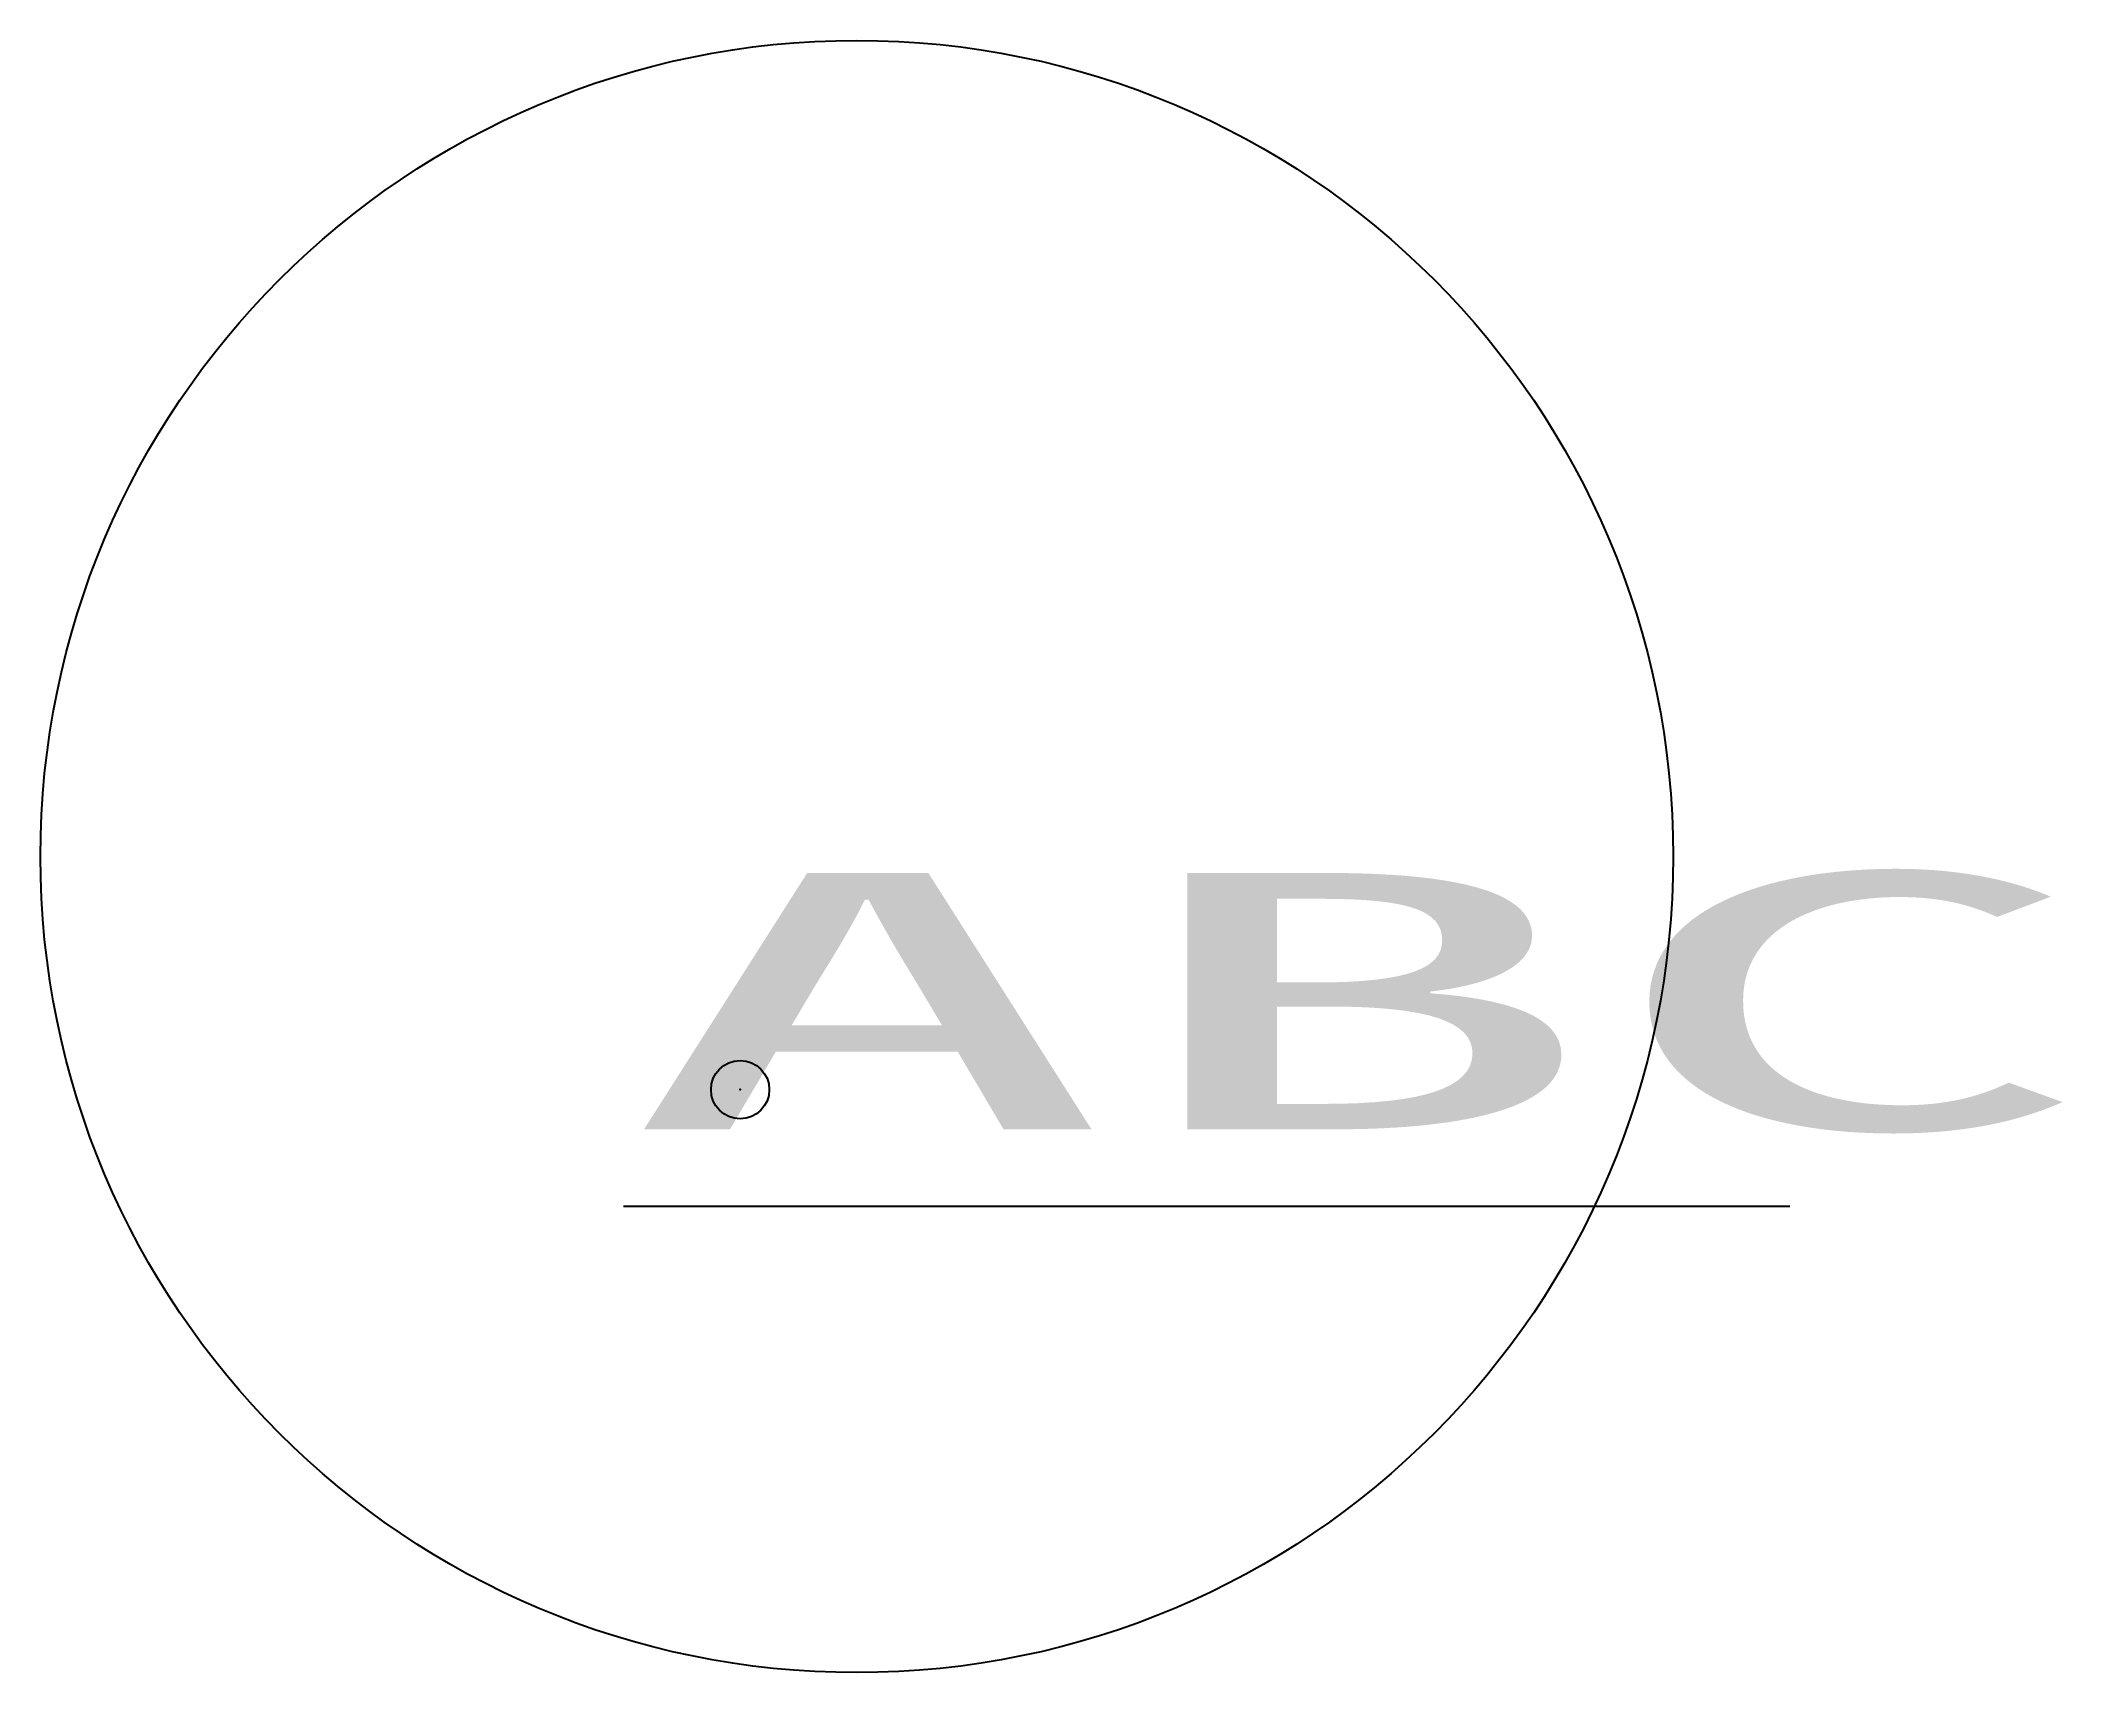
# Model space of a CAD drawing. Units: millimetres on the paper. Extents: x -4 to 13.3, y -2 to 12.
import ezdxf
from ezdxf.enums import TextEntityAlignment as Align

# ---------------------------------------------------------------- set-up
doc = ezdxf.new("R2010")
doc.units = ezdxf.units.MM
doc.header["$PDMODE"] = 32
doc.header["$PDSIZE"] = 0.5
doc.layers.add('0-0_0', color=4, linetype='Continuous')
doc.styles.add('ＭＳ ゴシック', font='')
doc.styles.get('ＭＳ ゴシック').set_extended_font_data('MS Gothic')

msp = doc.modelspace()

# ---------------------------------------------------------------- linework, layer by layer
at = {"layer": '0-0_0'}
msp.add_line((1, 2), (11, 2), dxfattribs=at)
msp.add_circle((3, 5), 7, dxfattribs=at)
msp.add_point((2, 3), dxfattribs=at)

# ---------------------------------------------------------------- texts
at = {"layer": '0-0_0', "style": 'ＭＳ ゴシック', "width": 2.8}
msp.add_text('ABC', height=2.199, dxfattribs=at).set_placement((1, 2), align=Align.BOTTOM_LEFT)

doc.saveas('drawing.dxf')
